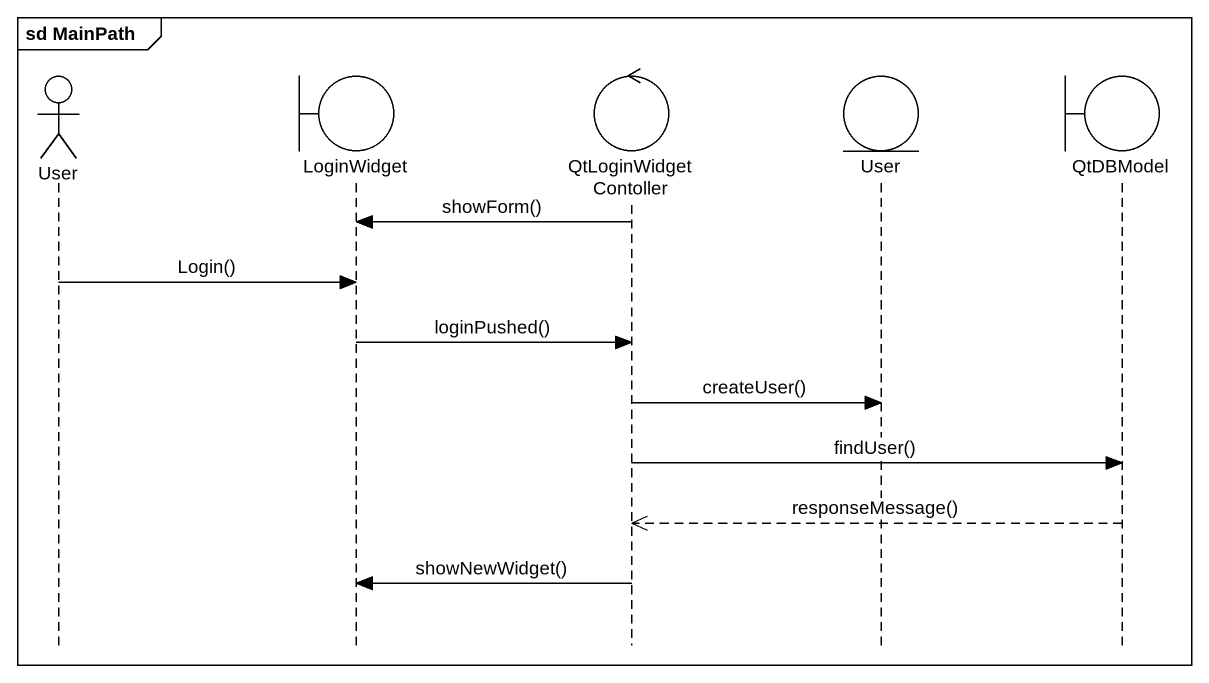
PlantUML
@startuml
mainframe sd MainPath
hide footbox
actor User
boundary LoginWidget
control QtLoginWidgetContoller
entity "User" as User_2
boundary QtDBModel

QtLoginWidgetContoller -> LoginWidget : showForm()
User -> LoginWidget : Login()
LoginWidget -> QtLoginWidgetContoller : loginPushed()
QtLoginWidgetContoller -> User_2 : createUser()
QtLoginWidgetContoller -> QtDBModel : findUser()
QtDBModel -->> QtLoginWidgetContoller : responseMessage()
QtLoginWidgetContoller -> LoginWidget : showNewWidget()
@enduml
